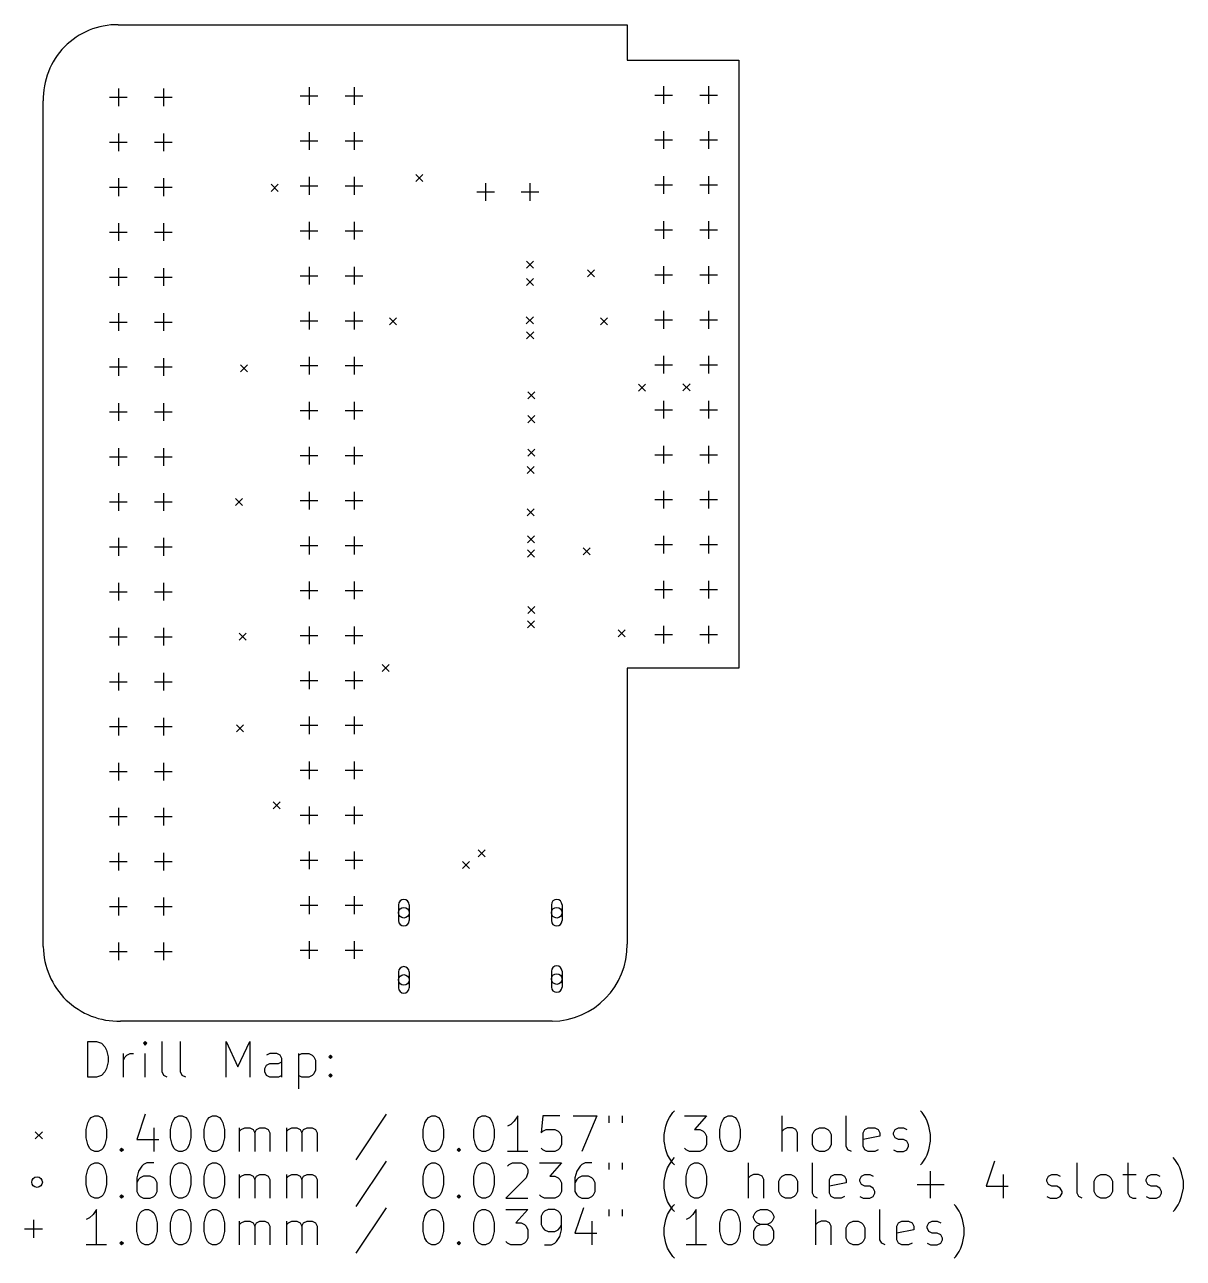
# Model space of a CAD drawing. Extents: x 102.9 to 168.4, y -143.3 to -73.6.
import ezdxf

# ---------------------------------------------------------------- set-up
doc = ezdxf.new("R2010")
doc.units = 0
doc.layers.add('BLACK', color=7, linetype='CONTINUOUS')

msp = doc.modelspace()

# ---------------------------------------------------------------- linework, layer by layer
at = {"layer": 'BLACK', "linetype": 'CONTINUOUS'}
for p, q in [((108.236, -73.6), (137, -73.6)), ((137, -73.6), (137, -75.6)), ((137, -75.6), (143.3, -75.6)), ((143.3, -75.6), (143.3, -109.95)), ((108.25, -77.2), (108.25, -78.2)), ((110.79, -77.2), (110.79, -78.2)), ((119.025, -77.125), (119.025, -78.125)), ((121.565, -77.125), (121.565, -78.125)), ((139.06, -77.075), (139.06, -78.075)), ((141.6, -77.075), (141.6, -78.075)), ((104, -125.686), (104, -77.908)), ((107.75, -77.7), (108.75, -77.7)), ((110.29, -77.7), (111.29, -77.7)), ((118.525, -77.625), (119.525, -77.625)), ((121.065, -77.625), (122.065, -77.625)), ((138.56, -77.575), (139.56, -77.575)), ((141.1, -77.575), (142.1, -77.575)), ((108.25, -79.74), (108.25, -80.74)), ((110.79, -79.74), (110.79, -80.74)), ((119.025, -79.665), (119.025, -80.665)), ((121.565, -79.665), (121.565, -80.665)), ((138.56, -80.115), (139.56, -80.115)), ((139.06, -79.615), (139.06, -80.615)), ((141.1, -80.115), (142.1, -80.115)), ((141.6, -79.615), (141.6, -80.615)), ((107.75, -80.24), (108.75, -80.24)), ((110.29, -80.24), (111.29, -80.24)), ((118.525, -80.165), (119.525, -80.165)), ((121.065, -80.165), (122.065, -80.165)), ((119.025, -82.205), (119.025, -83.205)), ((121.565, -82.205), (121.565, -83.205)), ((125.049, -82.059), (125.449, -82.459)), ((125.449, -82.059), (125.049, -82.459)), ((139.06, -82.155), (139.06, -83.155)), ((141.6, -82.155), (141.6, -83.155)), ((107.75, -82.78), (108.75, -82.78)), ((108.25, -82.28), (108.25, -83.28)), ((110.29, -82.78), (111.29, -82.78)), ((110.79, -82.28), (110.79, -83.28)), ((116.879, -82.616), (117.279, -83.016)), ((117.279, -82.616), (116.879, -83.016)), ((118.525, -82.705), (119.525, -82.705)), ((121.065, -82.705), (122.065, -82.705)), ((129, -82.55), (129, -83.55)), ((131.5, -82.55), (131.5, -83.55)), ((138.56, -82.655), (139.56, -82.655)), ((141.1, -82.655), (142.1, -82.655)), ((128.5, -83.05), (129.5, -83.05)), ((131, -83.05), (132, -83.05)), ((108.25, -84.82), (108.25, -85.82)), ((110.79, -84.82), (110.79, -85.82)), ((119.025, -84.745), (119.025, -85.745)), ((121.565, -84.745), (121.565, -85.745)), ((139.06, -84.695), (139.06, -85.695)), ((141.6, -84.695), (141.6, -85.695)), ((107.75, -85.32), (108.75, -85.32)), ((110.29, -85.32), (111.29, -85.32)), ((118.525, -85.245), (119.525, -85.245)), ((121.065, -85.245), (122.065, -85.245)), ((138.56, -85.195), (139.56, -85.195)), ((141.1, -85.195), (142.1, -85.195)), ((131.302, -86.958), (131.702, -87.358)), ((131.702, -86.958), (131.302, -87.358)), ((108.25, -87.36), (108.25, -88.36)), ((110.79, -87.36), (110.79, -88.36)), ((118.525, -87.785), (119.525, -87.785)), ((119.025, -87.285), (119.025, -88.285)), ((121.065, -87.785), (122.065, -87.785)), ((121.565, -87.285), (121.565, -88.285)), ((134.76, -87.448), (135.16, -87.848)), ((135.16, -87.448), (134.76, -87.848)), ((138.56, -87.735), (139.56, -87.735)), ((139.06, -87.235), (139.06, -88.235)), ((141.1, -87.735), (142.1, -87.735)), ((141.6, -87.235), (141.6, -88.235)), ((107.75, -87.86), (108.75, -87.86)), ((110.29, -87.86), (111.29, -87.86)), ((131.302, -87.932), (131.702, -88.332)), ((131.702, -87.932), (131.302, -88.332)), ((108.25, -89.9), (108.25, -90.9)), ((110.79, -89.9), (110.79, -90.9)), ((119.025, -89.825), (119.025, -90.825)), ((121.565, -89.825), (121.565, -90.825)), ((139.06, -89.775), (139.06, -90.775)), ((141.6, -89.775), (141.6, -90.775)), ((107.75, -90.4), (108.75, -90.4)), ((110.29, -90.4), (111.29, -90.4)), ((118.525, -90.325), (119.525, -90.325)), ((121.065, -90.325), (122.065, -90.325)), ((123.563, -90.162), (123.963, -90.562)), ((123.963, -90.162), (123.563, -90.562)), ((131.299, -90.1), (131.699, -90.5)), ((131.699, -90.1), (131.299, -90.5)), ((135.482, -90.164), (135.882, -90.564)), ((135.882, -90.164), (135.482, -90.564)), ((138.56, -90.275), (139.56, -90.275)), ((141.1, -90.275), (142.1, -90.275)), ((131.314, -90.949), (131.714, -91.349)), ((131.714, -90.949), (131.314, -91.349)), ((108.25, -92.44), (108.25, -93.44)), ((110.79, -92.44), (110.79, -93.44)), ((119.025, -92.365), (119.025, -93.365)), ((121.565, -92.365), (121.565, -93.365)), ((139.06, -92.315), (139.06, -93.315)), ((141.6, -92.315), (141.6, -93.315)), ((107.75, -92.94), (108.75, -92.94)), ((110.29, -92.94), (111.29, -92.94)), ((115.138, -92.817), (115.538, -93.217)), ((115.538, -92.817), (115.138, -93.217)), ((118.525, -92.865), (119.525, -92.865)), ((121.065, -92.865), (122.065, -92.865)), ((138.56, -92.815), (139.56, -92.815)), ((141.1, -92.815), (142.1, -92.815)), ((137.637, -93.903), (138.037, -94.303)), ((138.037, -93.903), (137.637, -94.303)), ((140.15, -93.894), (140.55, -94.294)), ((140.55, -93.894), (140.15, -94.294)), ((131.387, -94.344), (131.787, -94.744)), ((131.787, -94.344), (131.387, -94.744)), ((107.75, -95.48), (108.75, -95.48)), ((108.25, -94.98), (108.25, -95.98)), ((110.29, -95.48), (111.29, -95.48)), ((110.79, -94.98), (110.79, -95.98)), ((118.525, -95.405), (119.525, -95.405)), ((119.025, -94.905), (119.025, -95.905)), ((121.065, -95.405), (122.065, -95.405)), ((121.565, -94.905), (121.565, -95.905)), ((138.56, -95.355), (139.56, -95.355)), ((139.06, -94.855), (139.06, -95.855)), ((141.1, -95.355), (142.1, -95.355)), ((141.6, -94.855), (141.6, -95.855)), ((131.387, -95.688), (131.787, -96.088)), ((131.787, -95.688), (131.387, -96.088)), ((108.25, -97.52), (108.25, -98.52)), ((110.79, -97.52), (110.79, -98.52)), ((119.025, -97.445), (119.025, -98.445)), ((121.565, -97.445), (121.565, -98.445)), ((139.06, -97.395), (139.06, -98.395)), ((141.6, -97.395), (141.6, -98.395)), ((107.75, -98.02), (108.75, -98.02)), ((110.29, -98.02), (111.29, -98.02)), ((118.525, -97.945), (119.525, -97.945)), ((121.065, -97.945), (122.065, -97.945)), ((131.387, -97.587), (131.787, -97.987)), ((131.787, -97.587), (131.387, -97.987)), ((138.56, -97.895), (139.56, -97.895)), ((141.1, -97.895), (142.1, -97.895)), ((131.347, -98.556), (131.747, -98.956)), ((131.747, -98.556), (131.347, -98.956)), ((108.25, -100.06), (108.25, -101.06)), ((110.79, -100.06), (110.79, -101.06)), ((119.025, -99.985), (119.025, -100.985)), ((121.565, -99.985), (121.565, -100.985)), ((139.06, -99.935), (139.06, -100.935)), ((141.6, -99.935), (141.6, -100.935)), ((107.75, -100.56), (108.75, -100.56)), ((110.29, -100.56), (111.29, -100.56)), ((114.855, -100.368), (115.255, -100.768)), ((115.255, -100.368), (114.855, -100.768)), ((118.525, -100.485), (119.525, -100.485)), ((121.065, -100.485), (122.065, -100.485)), ((131.342, -100.946), (131.742, -101.346)), ((131.742, -100.946), (131.342, -101.346)), ((138.56, -100.435), (139.56, -100.435)), ((141.1, -100.435), (142.1, -100.435)), ((107.75, -103.1), (108.75, -103.1)), ((108.25, -102.6), (108.25, -103.6)), ((110.29, -103.1), (111.29, -103.1)), ((110.79, -102.6), (110.79, -103.6)), ((118.525, -103.025), (119.525, -103.025)), ((119.025, -102.525), (119.025, -103.525)), ((121.065, -103.025), (122.065, -103.025)), ((121.565, -102.525), (121.565, -103.525)), ((131.361, -102.474), (131.761, -102.874)), ((131.761, -102.474), (131.361, -102.874)), ((138.56, -102.975), (139.56, -102.975)), ((139.06, -102.475), (139.06, -103.475)), ((141.1, -102.975), (142.1, -102.975)), ((141.6, -102.475), (141.6, -103.475)), ((131.361, -103.277), (131.761, -103.677)), ((131.761, -103.277), (131.361, -103.677)), ((134.514, -103.159), (134.914, -103.559)), ((134.914, -103.159), (134.514, -103.559)), ((108.25, -105.14), (108.25, -106.14)), ((110.79, -105.14), (110.79, -106.14)), ((119.025, -105.065), (119.025, -106.065)), ((121.565, -105.065), (121.565, -106.065)), ((139.06, -105.015), (139.06, -106.015)), ((141.6, -105.015), (141.6, -106.015)), ((107.75, -105.64), (108.75, -105.64)), ((110.29, -105.64), (111.29, -105.64)), ((118.525, -105.565), (119.525, -105.565)), ((121.065, -105.565), (122.065, -105.565)), ((138.56, -105.515), (139.56, -105.515)), ((141.1, -105.515), (142.1, -105.515)), ((131.379, -106.465), (131.779, -106.865)), ((131.779, -106.465), (131.379, -106.865)), ((131.36, -107.277), (131.76, -107.677)), ((131.76, -107.277), (131.36, -107.677)), ((108.25, -107.68), (108.25, -108.68)), ((110.79, -107.68), (110.79, -108.68)), ((115.064, -107.978), (115.464, -108.378)), ((115.464, -107.978), (115.064, -108.378)), ((119.025, -107.605), (119.025, -108.605)), ((121.565, -107.605), (121.565, -108.605)), ((136.484, -107.789), (136.884, -108.189)), ((136.884, -107.789), (136.484, -108.189)), ((139.06, -107.555), (139.06, -108.555)), ((141.6, -107.555), (141.6, -108.555)), ((107.75, -108.18), (108.75, -108.18)), ((110.29, -108.18), (111.29, -108.18)), ((118.525, -108.105), (119.525, -108.105)), ((121.065, -108.105), (122.065, -108.105)), ((138.56, -108.055), (139.56, -108.055)), ((141.1, -108.055), (142.1, -108.055)), ((123.152, -109.741), (123.552, -110.141)), ((123.552, -109.741), (123.152, -110.141)), ((143.3, -109.95), (137, -109.95)), ((137, -109.95), (137, -125.55)), ((107.75, -110.72), (108.75, -110.72)), ((108.25, -110.22), (108.25, -111.22)), ((110.29, -110.72), (111.29, -110.72)), ((110.79, -110.22), (110.79, -111.22)), ((118.525, -110.645), (119.525, -110.645)), ((119.025, -110.145), (119.025, -111.145)), ((121.065, -110.645), (122.065, -110.645)), ((121.565, -110.145), (121.565, -111.145)), ((108.25, -112.76), (108.25, -113.76)), ((110.79, -112.76), (110.79, -113.76)), ((119.025, -112.685), (119.025, -113.685)), ((121.565, -112.685), (121.565, -113.685)), ((107.75, -113.26), (108.75, -113.26)), ((110.29, -113.26), (111.29, -113.26)), ((114.919, -113.152), (115.319, -113.552)), ((115.319, -113.152), (114.919, -113.552)), ((118.525, -113.185), (119.525, -113.185)), ((121.065, -113.185), (122.065, -113.185)), ((108.25, -115.3), (108.25, -116.3)), ((110.79, -115.3), (110.79, -116.3)), ((119.025, -115.225), (119.025, -116.225)), ((121.565, -115.225), (121.565, -116.225)), ((107.75, -115.8), (108.75, -115.8)), ((110.29, -115.8), (111.29, -115.8)), ((118.525, -115.725), (119.525, -115.725)), ((121.065, -115.725), (122.065, -115.725)), ((116.992, -117.5), (117.392, -117.9)), ((117.392, -117.5), (116.992, -117.9)), ((119.025, -117.765), (119.025, -118.765)), ((121.565, -117.765), (121.565, -118.765)), ((107.75, -118.34), (108.75, -118.34)), ((108.25, -117.84), (108.25, -118.84)), ((110.29, -118.34), (111.29, -118.34)), ((110.79, -117.84), (110.79, -118.84)), ((118.525, -118.265), (119.525, -118.265)), ((121.065, -118.265), (122.065, -118.265)), ((108.25, -120.38), (108.25, -121.38)), ((110.79, -120.38), (110.79, -121.38)), ((119.025, -120.305), (119.025, -121.305)), ((121.565, -120.305), (121.565, -121.305)), ((128.571, -120.21), (128.971, -120.61)), ((128.971, -120.21), (128.571, -120.61)), ((107.75, -120.88), (108.75, -120.88)), ((110.29, -120.88), (111.29, -120.88)), ((118.525, -120.805), (119.525, -120.805)), ((121.065, -120.805), (122.065, -120.805)), ((127.69, -120.869), (128.09, -121.269)), ((128.09, -120.869), (127.69, -121.269)), ((108.25, -122.92), (108.25, -123.92)), ((110.79, -122.92), (110.79, -123.92)), ((118.525, -123.345), (119.525, -123.345)), ((119.025, -122.845), (119.025, -123.845)), ((121.065, -123.345), (122.065, -123.345)), ((121.565, -122.845), (121.565, -123.845)), ((124.078, -123.321), (124.078, -124.221)), ((124.678, -123.321), (124.678, -124.221)), ((132.718, -123.321), (132.718, -124.221)), ((133.318, -123.321), (133.318, -124.221)), ((107.75, -123.42), (108.75, -123.42)), ((110.29, -123.42), (111.29, -123.42)), ((119.025, -125.385), (119.025, -126.385)), ((121.565, -125.385), (121.565, -126.385)), ((107.75, -125.96), (108.75, -125.96)), ((108.25, -125.46), (108.25, -126.46)), ((110.29, -125.96), (111.29, -125.96)), ((110.79, -125.46), (110.79, -126.46)), ((118.525, -125.885), (119.525, -125.885)), ((121.065, -125.885), (122.065, -125.885)), ((124.078, -127.119), (124.078, -128.019)), ((124.678, -127.119), (124.678, -128.019)), ((132.718, -127.07), (132.718, -127.97)), ((133.318, -127.07), (133.318, -127.97)), ((132.75, -129.9), (108.362, -129.9)), ((106.525, -133.056), (106.525, -131.056)), ((106.525, -131.056), (107.001, -131.056)), ((107.001, -131.056), (107.286, -131.151)), ((107.286, -131.151), (107.477, -131.342)), ((107.477, -131.342), (107.572, -131.532)), ((107.572, -131.532), (107.667, -131.913)), ((108.525, -133.056), (108.525, -131.723)), ((108.715, -131.818), (108.905, -131.723)), ((108.905, -131.723), (109.096, -131.723)), ((109.763, -131.056), (109.667, -131.151)), ((109.667, -131.151), (109.763, -131.247)), ((109.858, -131.151), (109.763, -131.056)), ((109.763, -131.056), (109.763, -131.247)), ((109.763, -131.247), (109.858, -131.151)), ((109.763, -133.056), (109.763, -131.723)), ((110.715, -132.77), (110.715, -131.056)), ((111.763, -132.77), (111.763, -131.056)), ((114.334, -133.056), (114.334, -131.056)), ((114.334, -131.056), (115.001, -132.485)), ((115.001, -132.485), (115.667, -131.056)), ((115.667, -131.056), (115.667, -133.056)), ((116.81, -131.723), (116.62, -131.818)), ((117.191, -131.723), (116.81, -131.723)), ((117.382, -131.818), (117.191, -131.723)), ((118.429, -131.723), (118.429, -133.723)), ((118.429, -131.818), (118.62, -131.723)), ((118.62, -131.723), (119.001, -131.723)), ((119.001, -131.723), (119.191, -131.818)), ((107.667, -132.199), (107.572, -132.58)), ((107.667, -131.913), (107.667, -132.199)), ((108.525, -132.104), (108.62, -131.913)), ((108.62, -131.913), (108.715, -131.818)), ((116.525, -132.58), (116.62, -132.389)), ((116.62, -132.389), (116.81, -132.294)), ((116.81, -132.294), (117.286, -132.294)), ((117.286, -132.294), (117.477, -132.199)), ((117.477, -132.008), (117.382, -131.818)), ((117.477, -133.056), (117.477, -132.008)), ((119.191, -131.818), (119.286, -131.913)), ((119.286, -131.913), (119.382, -132.104)), ((119.382, -132.104), (119.382, -132.675)), ((120.144, -131.913), (120.239, -131.818)), ((120.239, -132.008), (120.144, -131.913)), ((120.239, -131.818), (120.334, -131.913)), ((120.239, -131.818), (120.239, -132.008)), ((120.334, -131.913), (120.239, -132.008)), ((107.001, -133.056), (106.525, -133.056)), ((107.286, -132.961), (107.001, -133.056)), ((107.477, -132.77), (107.286, -132.961)), ((107.572, -132.58), (107.477, -132.77)), ((110.81, -132.961), (110.715, -132.77)), ((111.001, -133.056), (110.81, -132.961)), ((111.858, -132.961), (111.763, -132.77)), ((112.048, -133.056), (111.858, -132.961)), ((116.525, -132.77), (116.525, -132.58)), ((116.62, -132.961), (116.525, -132.77)), ((116.81, -133.056), (116.62, -132.961)), ((117.286, -133.056), (116.81, -133.056)), ((117.477, -132.961), (117.286, -133.056)), ((118.62, -133.056), (118.429, -132.961)), ((119.001, -133.056), (118.62, -133.056)), ((119.191, -132.961), (119.001, -133.056)), ((119.286, -132.866), (119.191, -132.961)), ((119.382, -132.675), (119.286, -132.866)), ((120.144, -132.961), (120.239, -132.866)), ((120.239, -133.056), (120.144, -132.961)), ((120.239, -132.866), (120.334, -132.961)), ((120.239, -132.866), (120.239, -133.056)), ((120.334, -132.961), (120.239, -133.056)), ((109.763, -135.161), (109.286, -136.589)), ((123.382, -135.161), (121.667, -137.732)), ((139.382, -135.351), (139.572, -135.066)), ((139.572, -135.066), (139.667, -134.97)), ((153.667, -135.066), (153.572, -134.97)), ((153.858, -135.351), (153.667, -135.066)), ((106.429, -136.018), (106.525, -135.637)), ((106.525, -135.637), (106.62, -135.447)), ((106.62, -135.447), (106.715, -135.351)), ((106.715, -135.351), (106.905, -135.256)), ((106.905, -135.256), (107.096, -135.256)), ((107.096, -135.256), (107.286, -135.351)), ((107.286, -135.351), (107.382, -135.447)), ((107.382, -135.447), (107.477, -135.637)), ((107.477, -135.637), (107.572, -136.018)), ((111.191, -136.018), (111.286, -135.637)), ((111.286, -135.637), (111.382, -135.447)), ((111.382, -135.447), (111.477, -135.351)), ((111.477, -135.351), (111.667, -135.256)), ((111.667, -135.256), (111.858, -135.256)), ((111.858, -135.256), (112.048, -135.351)), ((112.048, -135.351), (112.144, -135.447)), ((112.144, -135.447), (112.239, -135.637)), ((112.239, -135.637), (112.334, -136.018)), ((113.096, -136.018), (113.191, -135.637)), ((113.191, -135.637), (113.286, -135.447)), ((113.286, -135.447), (113.382, -135.351)), ((113.382, -135.351), (113.572, -135.256)), ((113.572, -135.256), (113.763, -135.256)), ((113.763, -135.256), (113.953, -135.351)), ((113.953, -135.351), (114.048, -135.447)), ((114.048, -135.447), (114.144, -135.637)), ((114.144, -135.637), (114.239, -136.018)), ((125.477, -136.018), (125.572, -135.637)), ((125.572, -135.637), (125.667, -135.447)), ((125.667, -135.447), (125.763, -135.351)), ((125.763, -135.351), (125.953, -135.256)), ((125.953, -135.256), (126.144, -135.256)), ((126.144, -135.256), (126.334, -135.351)), ((126.334, -135.351), (126.429, -135.447)), ((126.429, -135.447), (126.525, -135.637)), ((126.525, -135.637), (126.62, -136.018)), ((128.334, -136.018), (128.429, -135.637)), ((128.429, -135.637), (128.525, -135.447)), ((128.525, -135.447), (128.62, -135.351)), ((128.62, -135.351), (128.81, -135.256)), ((128.81, -135.256), (129.001, -135.256)), ((129.001, -135.256), (129.191, -135.351)), ((129.191, -135.351), (129.286, -135.447)), ((129.286, -135.447), (129.382, -135.637)), ((129.382, -135.637), (129.477, -136.018)), ((130.429, -135.732), (130.239, -135.827)), ((130.62, -135.542), (130.429, -135.732)), ((130.81, -135.256), (130.62, -135.542)), ((130.81, -137.256), (130.81, -135.256)), ((132.239, -135.256), (132.144, -136.208)), ((133.191, -135.256), (132.239, -135.256)), ((133.953, -135.256), (135.286, -135.256)), ((135.286, -135.256), (134.429, -137.256)), ((135.953, -135.256), (135.953, -135.637)), ((136.715, -135.256), (136.715, -135.637)), ((139.096, -136.304), (139.191, -135.827)), ((139.191, -135.827), (139.286, -135.542)), ((139.286, -135.542), (139.382, -135.351)), ((140.239, -135.256), (141.477, -135.256)), ((141.477, -135.256), (140.81, -136.018)), ((142.239, -136.018), (142.334, -135.637)), ((142.334, -135.637), (142.429, -135.447)), ((142.429, -135.447), (142.525, -135.351)), ((142.525, -135.351), (142.715, -135.256)), ((142.715, -135.256), (142.905, -135.256)), ((142.905, -135.256), (143.096, -135.351)), ((143.096, -135.351), (143.191, -135.447)), ((143.191, -135.447), (143.286, -135.637)), ((143.286, -135.637), (143.382, -136.018)), ((145.763, -137.256), (145.763, -135.256)), ((149.382, -136.97), (149.382, -135.256)), ((153.953, -135.542), (153.858, -135.351)), ((154.048, -135.827), (153.953, -135.542)), ((154.144, -136.304), (154.048, -135.827)), ((103.548, -136.151), (103.948, -136.551)), ((103.948, -136.151), (103.548, -136.551)), ((106.429, -136.494), (106.429, -136.018)), ((106.525, -136.875), (106.429, -136.494)), ((107.572, -136.494), (107.477, -136.875)), ((107.572, -136.018), (107.572, -136.494)), ((109.286, -136.589), (110.525, -136.589)), ((110.239, -135.923), (110.239, -137.256)), ((111.191, -136.494), (111.191, -136.018)), ((111.286, -136.875), (111.191, -136.494)), ((112.334, -136.494), (112.239, -136.875)), ((112.334, -136.018), (112.334, -136.494)), ((113.096, -136.494), (113.096, -136.018)), ((113.191, -136.875), (113.096, -136.494)), ((114.239, -136.494), (114.144, -136.875)), ((114.239, -136.018), (114.239, -136.494)), ((115.096, -137.256), (115.096, -135.923)), ((115.096, -136.113), (115.191, -136.018)), ((115.191, -136.018), (115.382, -135.923)), ((115.382, -135.923), (115.667, -135.923)), ((115.667, -135.923), (115.858, -136.018)), ((115.858, -136.018), (115.953, -136.208)), ((115.953, -136.208), (116.048, -136.018)), ((115.953, -136.208), (115.953, -137.256)), ((116.048, -136.018), (116.239, -135.923)), ((116.239, -135.923), (116.525, -135.923)), ((116.525, -135.923), (116.715, -136.018)), ((116.715, -136.018), (116.81, -136.208)), ((116.81, -136.208), (116.81, -137.256)), ((117.763, -137.256), (117.763, -135.923)), ((117.763, -136.113), (117.858, -136.018)), ((117.858, -136.018), (118.048, -135.923)), ((118.048, -135.923), (118.334, -135.923)), ((118.334, -135.923), (118.525, -136.018)), ((118.525, -136.018), (118.62, -136.208)), ((118.62, -136.208), (118.715, -136.018)), ((118.62, -136.208), (118.62, -137.256)), ((118.715, -136.018), (118.905, -135.923)), ((118.905, -135.923), (119.191, -135.923)), ((119.191, -135.923), (119.382, -136.018)), ((119.382, -136.018), (119.477, -136.208)), ((119.477, -136.208), (119.477, -137.256)), ((125.477, -136.494), (125.477, -136.018)), ((125.572, -136.875), (125.477, -136.494)), ((126.62, -136.494), (126.525, -136.875)), ((126.62, -136.018), (126.62, -136.494)), ((128.334, -136.494), (128.334, -136.018)), ((128.429, -136.875), (128.334, -136.494)), ((129.477, -136.494), (129.382, -136.875)), ((129.477, -136.018), (129.477, -136.494)), ((132.144, -136.208), (132.239, -136.113)), ((132.239, -136.113), (132.429, -136.018)), ((132.429, -136.018), (132.905, -136.018)), ((132.905, -136.018), (133.096, -136.113)), ((133.096, -136.113), (133.191, -136.208)), ((133.191, -136.208), (133.286, -136.399)), ((133.286, -136.399), (133.286, -136.875)), ((139.096, -136.685), (139.096, -136.304)), ((140.81, -136.018), (141.096, -136.018)), ((141.096, -136.018), (141.286, -136.113)), ((141.286, -136.113), (141.382, -136.208)), ((141.382, -136.208), (141.477, -136.399)), ((141.477, -136.399), (141.477, -136.875)), ((142.239, -136.494), (142.239, -136.018)), ((142.334, -136.875), (142.239, -136.494)), ((143.382, -136.494), (143.286, -136.875)), ((143.382, -136.018), (143.382, -136.494)), ((145.858, -136.018), (145.763, -136.113)), ((146.048, -135.923), (145.858, -136.018)), ((146.334, -135.923), (146.048, -135.923)), ((146.525, -136.018), (146.334, -135.923)), ((146.62, -136.208), (146.525, -136.018)), ((146.62, -137.256), (146.62, -136.208)), ((147.477, -136.304), (147.572, -136.113)), ((147.477, -136.875), (147.477, -136.304)), ((147.572, -136.113), (147.667, -136.018)), ((147.667, -136.018), (147.858, -135.923)), ((147.858, -135.923), (148.144, -135.923)), ((148.144, -135.923), (148.334, -136.018)), ((148.334, -136.018), (148.429, -136.113)), ((148.429, -136.113), (148.525, -136.304)), ((148.525, -136.304), (148.525, -136.875)), ((150.334, -136.208), (150.429, -136.018)), ((150.334, -136.97), (150.334, -136.208)), ((151.286, -136.399), (150.334, -136.589)), ((150.429, -136.018), (150.62, -135.923)), ((150.62, -135.923), (151.001, -135.923)), ((151.001, -135.923), (151.191, -136.018)), ((151.191, -136.018), (151.286, -136.208)), ((151.286, -136.208), (151.286, -136.399)), ((152.048, -136.208), (152.144, -136.018)), ((152.048, -136.304), (152.048, -136.208)), ((152.144, -136.494), (152.048, -136.304)), ((152.144, -136.018), (152.334, -135.923)), ((152.334, -136.589), (152.144, -136.494)), ((152.334, -135.923), (152.62, -135.923)), ((152.62, -136.589), (152.334, -136.589)), ((152.62, -135.923), (152.81, -136.018)), ((152.81, -136.685), (152.62, -136.589)), ((154.144, -136.685), (154.144, -136.304)), ((106.62, -137.066), (106.525, -136.875)), ((106.715, -137.161), (106.62, -137.066)), ((106.905, -137.256), (106.715, -137.161)), ((107.096, -137.256), (106.905, -137.256)), ((107.286, -137.161), (107.096, -137.256)), ((107.382, -137.066), (107.286, -137.161)), ((107.477, -136.875), (107.382, -137.066)), ((108.334, -137.161), (108.429, -137.066)), ((108.429, -137.256), (108.334, -137.161)), ((108.429, -137.066), (108.525, -137.161)), ((108.429, -137.066), (108.429, -137.256)), ((108.525, -137.161), (108.429, -137.256)), ((111.382, -137.066), (111.286, -136.875)), ((111.477, -137.161), (111.382, -137.066)), ((111.667, -137.256), (111.477, -137.161)), ((111.858, -137.256), (111.667, -137.256)), ((112.048, -137.161), (111.858, -137.256)), ((112.144, -137.066), (112.048, -137.161)), ((112.239, -136.875), (112.144, -137.066)), ((113.286, -137.066), (113.191, -136.875)), ((113.382, -137.161), (113.286, -137.066)), ((113.572, -137.256), (113.382, -137.161)), ((113.763, -137.256), (113.572, -137.256)), ((113.953, -137.161), (113.763, -137.256)), ((114.048, -137.066), (113.953, -137.161)), ((114.144, -136.875), (114.048, -137.066)), ((125.667, -137.066), (125.572, -136.875)), ((125.763, -137.161), (125.667, -137.066)), ((125.953, -137.256), (125.763, -137.161)), ((126.144, -137.256), (125.953, -137.256)), ((126.334, -137.161), (126.144, -137.256)), ((126.429, -137.066), (126.334, -137.161)), ((126.525, -136.875), (126.429, -137.066)), ((127.382, -137.161), (127.477, -137.066)), ((127.477, -137.256), (127.382, -137.161)), ((127.477, -137.066), (127.572, -137.161)), ((127.477, -137.066), (127.477, -137.256)), ((127.572, -137.161), (127.477, -137.256)), ((128.525, -137.066), (128.429, -136.875)), ((128.62, -137.161), (128.525, -137.066)), ((128.81, -137.256), (128.62, -137.161)), ((129.001, -137.256), (128.81, -137.256)), ((129.191, -137.161), (129.001, -137.256)), ((129.286, -137.066), (129.191, -137.161)), ((129.382, -136.875), (129.286, -137.066)), ((131.382, -137.256), (130.239, -137.256)), ((132.239, -137.161), (132.144, -137.066)), ((132.429, -137.256), (132.239, -137.161)), ((132.905, -137.256), (132.429, -137.256)), ((133.096, -137.161), (132.905, -137.256)), ((133.191, -137.066), (133.096, -137.161)), ((133.286, -136.875), (133.191, -137.066)), ((139.191, -137.161), (139.096, -136.685)), ((139.286, -137.447), (139.191, -137.161)), ((140.334, -137.161), (140.239, -137.066)), ((140.525, -137.256), (140.334, -137.161)), ((141.096, -137.256), (140.525, -137.256)), ((141.286, -137.161), (141.096, -137.256)), ((141.382, -137.066), (141.286, -137.161)), ((141.477, -136.875), (141.382, -137.066)), ((142.429, -137.066), (142.334, -136.875)), ((142.525, -137.161), (142.429, -137.066)), ((142.715, -137.256), (142.525, -137.161)), ((142.905, -137.256), (142.715, -137.256)), ((143.096, -137.161), (142.905, -137.256)), ((143.191, -137.066), (143.096, -137.161)), ((143.286, -136.875), (143.191, -137.066)), ((147.572, -137.066), (147.477, -136.875)), ((147.667, -137.161), (147.572, -137.066)), ((147.858, -137.256), (147.667, -137.161)), ((148.144, -137.256), (147.858, -137.256)), ((148.334, -137.161), (148.144, -137.256)), ((148.429, -137.066), (148.334, -137.161)), ((148.525, -136.875), (148.429, -137.066)), ((149.477, -137.161), (149.382, -136.97)), ((149.667, -137.256), (149.477, -137.161)), ((150.429, -137.161), (150.334, -136.97)), ((150.62, -137.256), (150.429, -137.161)), ((151.001, -137.256), (150.62, -137.256)), ((151.191, -137.161), (151.001, -137.256)), ((152.048, -137.161), (152.239, -137.256)), ((152.239, -137.256), (152.62, -137.256)), ((152.62, -137.256), (152.81, -137.161)), ((152.905, -136.875), (152.81, -136.685)), ((152.81, -137.161), (152.905, -136.97)), ((152.905, -136.97), (152.905, -136.875)), ((153.953, -137.447), (154.048, -137.161)), ((154.048, -137.161), (154.144, -136.685)), ((106.62, -138.087), (106.715, -137.991)), ((106.715, -137.991), (106.905, -137.896)), ((106.905, -137.896), (107.096, -137.896)), ((107.096, -137.896), (107.286, -137.991)), ((107.286, -137.991), (107.382, -138.087)), ((109.667, -137.991), (109.572, -138.087)), ((109.858, -137.896), (109.667, -137.991)), ((110.239, -137.896), (109.858, -137.896)), ((111.382, -138.087), (111.477, -137.991)), ((111.477, -137.991), (111.667, -137.896)), ((111.667, -137.896), (111.858, -137.896)), ((111.858, -137.896), (112.048, -137.991)), ((112.048, -137.991), (112.144, -138.087)), ((113.286, -138.087), (113.382, -137.991)), ((113.382, -137.991), (113.572, -137.896)), ((113.572, -137.896), (113.763, -137.896)), ((113.763, -137.896), (113.953, -137.991)), ((113.953, -137.991), (114.048, -138.087)), ((123.382, -137.801), (121.667, -140.372)), ((125.667, -138.087), (125.763, -137.991)), ((125.763, -137.991), (125.953, -137.896)), ((125.953, -137.896), (126.144, -137.896)), ((126.144, -137.896), (126.334, -137.991)), ((126.334, -137.991), (126.429, -138.087)), ((128.525, -138.087), (128.62, -137.991)), ((128.62, -137.991), (128.81, -137.896)), ((128.81, -137.896), (129.001, -137.896)), ((129.001, -137.896), (129.191, -137.991)), ((129.191, -137.991), (129.286, -138.087)), ((130.239, -138.087), (130.334, -137.991)), ((130.334, -137.991), (130.525, -137.896)), ((130.525, -137.896), (131.001, -137.896)), ((131.001, -137.896), (131.191, -137.991)), ((131.191, -137.991), (131.286, -138.087)), ((132.048, -137.896), (133.286, -137.896)), ((133.286, -137.896), (132.62, -138.658)), ((134.429, -137.991), (134.334, -138.087)), ((134.62, -137.896), (134.429, -137.991)), ((135.001, -137.896), (134.62, -137.896)), ((135.953, -137.896), (135.953, -138.277)), ((136.715, -137.896), (136.715, -138.277)), ((139.382, -137.637), (139.286, -137.447)), ((139.286, -138.182), (139.382, -137.991)), ((139.572, -137.923), (139.382, -137.637)), ((139.382, -137.991), (139.572, -137.706)), ((139.572, -137.706), (139.667, -137.61)), ((139.667, -138.018), (139.572, -137.923)), ((140.525, -138.087), (140.62, -137.991)), ((140.62, -137.991), (140.81, -137.896)), ((140.81, -137.896), (141.001, -137.896)), ((141.001, -137.896), (141.191, -137.991)), ((141.191, -137.991), (141.286, -138.087)), ((143.858, -139.896), (143.858, -137.896)), ((147.477, -139.61), (147.477, -137.896)), ((153.572, -138.018), (153.667, -137.923)), ((153.667, -137.923), (153.858, -137.637)), ((153.858, -137.637), (153.953, -137.447)), ((157.763, -137.801), (157.286, -139.229)), ((162.429, -139.61), (162.429, -137.896)), ((165.286, -137.896), (165.286, -139.61)), ((167.953, -137.706), (167.858, -137.61)), ((168.144, -137.991), (167.953, -137.706)), ((168.239, -138.182), (168.144, -137.991)), ((106.429, -138.658), (106.525, -138.277)), ((106.429, -139.134), (106.429, -138.658)), ((106.525, -138.277), (106.62, -138.087)), ((107.382, -138.087), (107.477, -138.277)), ((107.477, -138.277), (107.572, -138.658)), ((107.572, -138.658), (107.572, -139.134)), ((109.382, -138.372), (109.286, -138.753)), ((109.572, -138.087), (109.382, -138.372)), ((109.667, -138.658), (109.477, -138.753)), ((110.048, -138.658), (109.667, -138.658)), ((110.239, -138.753), (110.048, -138.658)), ((111.191, -138.658), (111.286, -138.277)), ((111.191, -139.134), (111.191, -138.658)), ((111.286, -138.277), (111.382, -138.087)), ((112.144, -138.087), (112.239, -138.277)), ((112.239, -138.277), (112.334, -138.658)), ((112.334, -138.658), (112.334, -139.134)), ((113.096, -138.658), (113.191, -138.277)), ((113.096, -139.134), (113.096, -138.658)), ((113.191, -138.277), (113.286, -138.087)), ((114.048, -138.087), (114.144, -138.277)), ((114.144, -138.277), (114.239, -138.658)), ((114.239, -138.658), (114.239, -139.134)), ((115.096, -139.896), (115.096, -138.563)), ((115.096, -138.753), (115.191, -138.658)), ((115.191, -138.658), (115.382, -138.563)), ((115.382, -138.563), (115.667, -138.563)), ((115.667, -138.563), (115.858, -138.658)), ((115.858, -138.658), (115.953, -138.848)), ((115.953, -138.848), (116.048, -138.658)), ((116.048, -138.658), (116.239, -138.563)), ((116.239, -138.563), (116.525, -138.563)), ((116.525, -138.563), (116.715, -138.658)), ((116.715, -138.658), (116.81, -138.848)), ((117.763, -139.896), (117.763, -138.563)), ((117.763, -138.753), (117.858, -138.658)), ((117.858, -138.658), (118.048, -138.563)), ((118.048, -138.563), (118.334, -138.563)), ((118.334, -138.563), (118.525, -138.658)), ((118.525, -138.658), (118.62, -138.848)), ((118.62, -138.848), (118.715, -138.658)), ((118.715, -138.658), (118.905, -138.563)), ((118.905, -138.563), (119.191, -138.563)), ((119.191, -138.563), (119.382, -138.658)), ((119.382, -138.658), (119.477, -138.848)), ((125.477, -138.658), (125.572, -138.277)), ((125.477, -139.134), (125.477, -138.658)), ((125.572, -138.277), (125.667, -138.087)), ((126.429, -138.087), (126.525, -138.277)), ((126.525, -138.277), (126.62, -138.658)), ((126.62, -138.658), (126.62, -139.134)), ((128.334, -138.658), (128.429, -138.277)), ((128.334, -139.134), (128.334, -138.658)), ((128.429, -138.277), (128.525, -138.087)), ((129.286, -138.087), (129.382, -138.277)), ((129.382, -138.277), (129.477, -138.658)), ((129.477, -138.658), (129.477, -139.134)), ((131.286, -138.087), (131.382, -138.277)), ((131.382, -138.467), (131.286, -138.753)), ((131.382, -138.277), (131.382, -138.467)), ((132.62, -138.658), (132.905, -138.658)), ((132.905, -138.658), (133.096, -138.753)), ((134.144, -138.372), (134.048, -138.753)), ((134.334, -138.087), (134.144, -138.372)), ((134.429, -138.658), (134.239, -138.753)), ((134.81, -138.658), (134.429, -138.658)), ((135.001, -138.753), (134.81, -138.658)), ((139.096, -138.944), (139.191, -138.467)), ((139.191, -138.467), (139.286, -138.182)), ((140.334, -138.658), (140.429, -138.277)), ((140.334, -139.134), (140.334, -138.658)), ((140.429, -138.277), (140.525, -138.087)), ((141.286, -138.087), (141.382, -138.277)), ((141.382, -138.277), (141.477, -138.658)), ((141.477, -138.658), (141.477, -139.134)), ((143.953, -138.658), (143.858, -138.753)), ((144.144, -138.563), (143.953, -138.658)), ((144.429, -138.563), (144.144, -138.563)), ((144.62, -138.658), (144.429, -138.563)), ((144.715, -138.848), (144.62, -138.658)), ((145.667, -138.753), (145.763, -138.658)), ((145.763, -138.658), (145.953, -138.563)), ((145.953, -138.563), (146.239, -138.563)), ((146.239, -138.563), (146.429, -138.658)), ((146.429, -138.658), (146.525, -138.753)), ((148.429, -138.848), (148.525, -138.658)), ((148.525, -138.658), (148.715, -138.563)), ((148.715, -138.563), (149.096, -138.563)), ((149.096, -138.563), (149.286, -138.658)), ((149.286, -138.658), (149.382, -138.848)), ((150.144, -138.848), (150.239, -138.658)), ((150.239, -138.658), (150.429, -138.563)), ((150.429, -138.563), (150.715, -138.563)), ((150.715, -138.563), (150.905, -138.658)), ((154.144, -139.896), (154.144, -138.372)), ((158.239, -138.563), (158.239, -139.896)), ((160.715, -138.848), (160.81, -138.658)), ((160.81, -138.658), (161.001, -138.563)), ((161.001, -138.563), (161.286, -138.563)), ((161.286, -138.563), (161.477, -138.658)), ((163.477, -138.753), (163.572, -138.658)), ((163.572, -138.658), (163.763, -138.563)), ((163.763, -138.563), (164.048, -138.563)), ((164.048, -138.563), (164.239, -138.658)), ((164.239, -138.658), (164.334, -138.753)), ((165.001, -138.563), (165.763, -138.563)), ((166.334, -138.848), (166.429, -138.658)), ((166.429, -138.658), (166.62, -138.563)), ((166.62, -138.563), (166.905, -138.563)), ((166.905, -138.563), (167.096, -138.658)), ((168.334, -138.467), (168.239, -138.182)), ((168.429, -138.944), (168.334, -138.467)), ((106.525, -139.515), (106.429, -139.134)), ((107.572, -139.134), (107.477, -139.515)), ((109.286, -138.753), (109.286, -139.515)), ((109.382, -138.848), (109.286, -139.039)), ((109.477, -138.753), (109.382, -138.848)), ((110.334, -138.848), (110.239, -138.753)), ((110.429, -139.039), (110.334, -138.848)), ((110.429, -139.515), (110.429, -139.039)), ((111.286, -139.515), (111.191, -139.134)), ((112.334, -139.134), (112.239, -139.515)), ((113.191, -139.515), (113.096, -139.134)), ((114.239, -139.134), (114.144, -139.515)), ((115.953, -138.848), (115.953, -139.896)), ((116.81, -138.848), (116.81, -139.896)), ((118.62, -138.848), (118.62, -139.896)), ((119.477, -138.848), (119.477, -139.896)), ((125.572, -139.515), (125.477, -139.134)), ((126.62, -139.134), (126.525, -139.515)), ((128.429, -139.515), (128.334, -139.134)), ((129.477, -139.134), (129.382, -139.515)), ((131.286, -138.753), (130.144, -139.896)), ((133.096, -138.753), (133.191, -138.848)), ((133.191, -138.848), (133.286, -139.039)), ((133.286, -139.039), (133.286, -139.515)), ((134.048, -138.753), (134.048, -139.515)), ((134.144, -138.848), (134.048, -139.039)), ((134.239, -138.753), (134.144, -138.848)), ((135.096, -138.848), (135.001, -138.753)), ((135.191, -139.039), (135.096, -138.848)), ((135.191, -139.515), (135.191, -139.039)), ((139.096, -139.325), (139.096, -138.944)), ((139.191, -139.801), (139.096, -139.325)), ((140.429, -139.515), (140.334, -139.134)), ((141.477, -139.134), (141.382, -139.515)), ((144.715, -139.896), (144.715, -138.848)), ((145.572, -138.944), (145.667, -138.753)), ((145.572, -139.515), (145.572, -138.944)), ((146.525, -138.753), (146.62, -138.944)), ((146.62, -138.944), (146.62, -139.515)), ((148.429, -139.61), (148.429, -138.848)), ((149.382, -139.039), (148.429, -139.229)), ((149.382, -138.848), (149.382, -139.039)), ((150.144, -138.944), (150.144, -138.848)), ((150.239, -139.134), (150.144, -138.944)), ((150.429, -139.229), (150.239, -139.134)), ((150.715, -139.229), (150.429, -139.229)), ((150.905, -139.325), (150.715, -139.229)), ((151.001, -139.515), (150.905, -139.325)), ((153.382, -139.134), (154.905, -139.134)), ((157.286, -139.229), (158.525, -139.229)), ((160.715, -138.944), (160.715, -138.848)), ((160.81, -139.134), (160.715, -138.944)), ((161.001, -139.229), (160.81, -139.134)), ((161.286, -139.229), (161.001, -139.229)), ((161.477, -139.325), (161.286, -139.229)), ((161.572, -139.515), (161.477, -139.325)), ((163.382, -138.944), (163.477, -138.753)), ((163.382, -139.515), (163.382, -138.944)), ((164.334, -138.753), (164.429, -138.944)), ((164.429, -138.944), (164.429, -139.515)), ((166.334, -138.944), (166.334, -138.848)), ((166.429, -139.134), (166.334, -138.944)), ((166.62, -139.229), (166.429, -139.134)), ((166.905, -139.229), (166.62, -139.229)), ((167.096, -139.325), (166.905, -139.229)), ((167.191, -139.515), (167.096, -139.325)), ((168.334, -139.801), (168.429, -139.325)), ((168.429, -139.325), (168.429, -138.944)), ((106.62, -139.706), (106.525, -139.515)), ((106.715, -139.801), (106.62, -139.706)), ((106.905, -139.896), (106.715, -139.801)), ((107.096, -139.896), (106.905, -139.896)), ((107.286, -139.801), (107.096, -139.896)), ((107.382, -139.706), (107.286, -139.801)), ((107.477, -139.515), (107.382, -139.706)), ((108.334, -139.801), (108.429, -139.706)), ((108.429, -139.896), (108.334, -139.801)), ((108.429, -139.706), (108.525, -139.801)), ((108.429, -139.706), (108.429, -139.896)), ((108.525, -139.801), (108.429, -139.896)), ((109.286, -139.515), (109.382, -139.706)), ((109.382, -139.706), (109.477, -139.801)), ((109.477, -139.801), (109.667, -139.896)), ((109.667, -139.896), (110.048, -139.896)), ((110.048, -139.896), (110.239, -139.801)), ((110.239, -139.801), (110.334, -139.706)), ((110.334, -139.706), (110.429, -139.515)), ((111.382, -139.706), (111.286, -139.515)), ((111.477, -139.801), (111.382, -139.706)), ((111.667, -139.896), (111.477, -139.801)), ((111.858, -139.896), (111.667, -139.896)), ((112.048, -139.801), (111.858, -139.896)), ((112.144, -139.706), (112.048, -139.801)), ((112.239, -139.515), (112.144, -139.706)), ((113.286, -139.706), (113.191, -139.515)), ((113.382, -139.801), (113.286, -139.706)), ((113.572, -139.896), (113.382, -139.801)), ((113.763, -139.896), (113.572, -139.896)), ((113.953, -139.801), (113.763, -139.896)), ((114.048, -139.706), (113.953, -139.801)), ((114.144, -139.515), (114.048, -139.706)), ((125.667, -139.706), (125.572, -139.515)), ((125.763, -139.801), (125.667, -139.706)), ((125.953, -139.896), (125.763, -139.801)), ((126.144, -139.896), (125.953, -139.896)), ((126.334, -139.801), (126.144, -139.896)), ((126.429, -139.706), (126.334, -139.801)), ((126.525, -139.515), (126.429, -139.706)), ((127.382, -139.801), (127.477, -139.706)), ((127.477, -139.896), (127.382, -139.801)), ((127.477, -139.706), (127.572, -139.801)), ((127.477, -139.706), (127.477, -139.896)), ((127.572, -139.801), (127.477, -139.896)), ((128.525, -139.706), (128.429, -139.515)), ((128.62, -139.801), (128.525, -139.706)), ((128.81, -139.896), (128.62, -139.801)), ((129.001, -139.896), (128.81, -139.896)), ((129.191, -139.801), (129.001, -139.896)), ((129.286, -139.706), (129.191, -139.801)), ((129.382, -139.515), (129.286, -139.706)), ((130.144, -139.896), (131.382, -139.896)), ((132.144, -139.801), (132.048, -139.706)), ((132.334, -139.896), (132.144, -139.801)), ((132.905, -139.896), (132.334, -139.896)), ((133.096, -139.801), (132.905, -139.896)), ((133.191, -139.706), (133.096, -139.801)), ((133.286, -139.515), (133.191, -139.706)), ((134.048, -139.515), (134.144, -139.706)), ((134.144, -139.706), (134.239, -139.801)), ((134.239, -139.801), (134.429, -139.896)), ((134.429, -139.896), (134.81, -139.896)), ((134.81, -139.896), (135.001, -139.801)), ((135.001, -139.801), (135.096, -139.706)), ((135.096, -139.706), (135.191, -139.515)), ((139.286, -140.087), (139.191, -139.801)), ((139.382, -140.277), (139.286, -140.087)), ((140.525, -139.706), (140.429, -139.515)), ((140.62, -139.801), (140.525, -139.706)), ((140.81, -139.896), (140.62, -139.801)), ((141.001, -139.896), (140.81, -139.896)), ((141.191, -139.801), (141.001, -139.896)), ((141.286, -139.706), (141.191, -139.801)), ((141.382, -139.515), (141.286, -139.706)), ((145.667, -139.706), (145.572, -139.515)), ((145.763, -139.801), (145.667, -139.706)), ((145.953, -139.896), (145.763, -139.801)), ((146.239, -139.896), (145.953, -139.896)), ((146.429, -139.801), (146.239, -139.896)), ((146.525, -139.706), (146.429, -139.801)), ((146.62, -139.515), (146.525, -139.706)), ((147.572, -139.801), (147.477, -139.61)), ((147.763, -139.896), (147.572, -139.801)), ((148.525, -139.801), (148.429, -139.61)), ((148.715, -139.896), (148.525, -139.801)), ((149.096, -139.896), (148.715, -139.896)), ((149.286, -139.801), (149.096, -139.896)), ((150.144, -139.801), (150.334, -139.896)), ((150.334, -139.896), (150.715, -139.896)), ((150.715, -139.896), (150.905, -139.801)), ((150.905, -139.801), (151.001, -139.61)), ((151.001, -139.61), (151.001, -139.515)), ((160.715, -139.801), (160.905, -139.896)), ((160.905, -139.896), (161.286, -139.896)), ((161.286, -139.896), (161.477, -139.801)), ((161.477, -139.801), (161.572, -139.61)), ((161.572, -139.61), (161.572, -139.515)), ((162.525, -139.801), (162.429, -139.61)), ((162.715, -139.896), (162.525, -139.801)), ((163.477, -139.706), (163.382, -139.515)), ((163.572, -139.801), (163.477, -139.706)), ((163.763, -139.896), (163.572, -139.801)), ((164.048, -139.896), (163.763, -139.896)), ((164.239, -139.801), (164.048, -139.896)), ((164.334, -139.706), (164.239, -139.801)), ((164.429, -139.515), (164.334, -139.706)), ((165.286, -139.61), (165.382, -139.801)), ((165.382, -139.801), (165.572, -139.896)), ((165.572, -139.896), (165.763, -139.896)), ((166.334, -139.801), (166.525, -139.896)), ((166.525, -139.896), (166.905, -139.896)), ((166.905, -139.896), (167.096, -139.801)), ((167.096, -139.801), (167.191, -139.61)), ((167.191, -139.61), (167.191, -139.515)), ((168.144, -140.277), (168.239, -140.087)), ((168.239, -140.087), (168.334, -139.801)), ((107.001, -140.536), (106.81, -140.822)), ((107.001, -142.536), (107.001, -140.536)), ((109.382, -140.917), (109.477, -140.727)), ((109.477, -140.727), (109.572, -140.631)), ((109.572, -140.631), (109.763, -140.536)), ((109.763, -140.536), (109.953, -140.536)), ((109.953, -140.536), (110.144, -140.631)), ((110.144, -140.631), (110.239, -140.727)), ((110.239, -140.727), (110.334, -140.917)), ((111.286, -140.917), (111.382, -140.727)), ((111.382, -140.727), (111.477, -140.631)), ((111.477, -140.631), (111.667, -140.536)), ((111.667, -140.536), (111.858, -140.536)), ((111.858, -140.536), (112.048, -140.631)), ((112.048, -140.631), (112.144, -140.727)), ((112.144, -140.727), (112.239, -140.917)), ((113.191, -140.917), (113.286, -140.727)), ((113.286, -140.727), (113.382, -140.631)), ((113.382, -140.631), (113.572, -140.536)), ((113.572, -140.536), (113.763, -140.536)), ((113.763, -140.536), (113.953, -140.631)), ((113.953, -140.631), (114.048, -140.727)), ((114.048, -140.727), (114.144, -140.917)), ((123.382, -140.441), (121.667, -143.012)), ((125.572, -140.917), (125.667, -140.727)), ((125.667, -140.727), (125.763, -140.631)), ((125.763, -140.631), (125.953, -140.536)), ((125.953, -140.536), (126.144, -140.536)), ((126.144, -140.536), (126.334, -140.631)), ((126.334, -140.631), (126.429, -140.727)), ((126.429, -140.727), (126.525, -140.917)), ((128.429, -140.917), (128.525, -140.727)), ((128.525, -140.727), (128.62, -140.631)), ((128.62, -140.631), (128.81, -140.536)), ((128.81, -140.536), (129.001, -140.536)), ((129.001, -140.536), (129.191, -140.631)), ((129.191, -140.631), (129.286, -140.727)), ((129.286, -140.727), (129.382, -140.917)), ((130.144, -140.536), (131.382, -140.536)), ((131.382, -140.536), (130.715, -141.298)), ((132.239, -140.727), (132.144, -140.917)), ((132.334, -140.631), (132.239, -140.727)), ((132.525, -140.536), (132.334, -140.631)), ((132.905, -140.536), (132.525, -140.536)), ((133.096, -140.631), (132.905, -140.536)), ((133.191, -140.727), (133.096, -140.631)), ((133.286, -140.917), (133.191, -140.727)), ((134.525, -140.441), (134.048, -141.869)), ((135.953, -140.536), (135.953, -140.917)), ((136.715, -140.536), (136.715, -140.917)), ((139.286, -140.822), (139.382, -140.631)), ((139.572, -140.563), (139.382, -140.277)), ((139.382, -140.631), (139.572, -140.346)), ((139.572, -140.346), (139.667, -140.25)), ((139.667, -140.658), (139.572, -140.563)), ((140.905, -140.536), (140.715, -140.822)), ((140.905, -142.536), (140.905, -140.536)), ((142.334, -140.917), (142.429, -140.727)), ((142.429, -140.727), (142.525, -140.631)), ((142.525, -140.631), (142.715, -140.536)), ((142.715, -140.536), (142.905, -140.536)), ((142.905, -140.536), (143.096, -140.631)), ((143.096, -140.631), (143.191, -140.727)), ((143.191, -140.727), (143.286, -140.917)), ((144.144, -140.917), (144.239, -140.727)), ((144.239, -140.727), (144.334, -140.631)), ((144.334, -140.631), (144.525, -140.536)), ((144.525, -140.536), (144.905, -140.536)), ((144.905, -140.536), (145.096, -140.631)), ((145.096, -140.631), (145.191, -140.727)), ((145.191, -140.727), (145.286, -140.917)), ((147.667, -142.536), (147.667, -140.536)), ((151.286, -142.25), (151.286, -140.536)), ((155.572, -140.346), (155.477, -140.25)), ((155.763, -140.631), (155.572, -140.346)), ((155.858, -140.822), (155.763, -140.631)), ((167.858, -140.658), (167.953, -140.563)), ((167.953, -140.563), (168.144, -140.277)), ((103.448, -141.131), (103.448, -142.131)), ((106.62, -141.012), (106.429, -141.107)), ((106.81, -140.822), (106.62, -141.012)), ((109.286, -141.298), (109.382, -140.917)), ((109.286, -141.774), (109.286, -141.298)), ((110.334, -140.917), (110.429, -141.298)), ((110.429, -141.298), (110.429, -141.774)), ((111.191, -141.298), (111.286, -140.917)), ((111.191, -141.774), (111.191, -141.298)), ((112.239, -140.917), (112.334, -141.298)), ((112.334, -141.298), (112.334, -141.774)), ((113.096, -141.298), (113.191, -140.917)), ((113.096, -141.774), (113.096, -141.298)), ((114.144, -140.917), (114.239, -141.298)), ((114.239, -141.298), (114.239, -141.774)), ((115.096, -142.536), (115.096, -141.203)), ((115.096, -141.393), (115.191, -141.298)), ((115.191, -141.298), (115.382, -141.203)), ((115.382, -141.203), (115.667, -141.203)), ((115.667, -141.203), (115.858, -141.298)), ((115.858, -141.298), (115.953, -141.488)), ((115.953, -141.488), (116.048, -141.298)), ((116.048, -141.298), (116.239, -141.203)), ((116.239, -141.203), (116.525, -141.203)), ((116.525, -141.203), (116.715, -141.298)), ((116.715, -141.298), (116.81, -141.488)), ((117.763, -142.536), (117.763, -141.203)), ((117.763, -141.393), (117.858, -141.298)), ((117.858, -141.298), (118.048, -141.203)), ((118.048, -141.203), (118.334, -141.203)), ((118.334, -141.203), (118.525, -141.298)), ((118.525, -141.298), (118.62, -141.488)), ((118.62, -141.488), (118.715, -141.298)), ((118.715, -141.298), (118.905, -141.203)), ((118.905, -141.203), (119.191, -141.203)), ((119.191, -141.203), (119.382, -141.298)), ((119.382, -141.298), (119.477, -141.488)), ((125.477, -141.298), (125.572, -140.917)), ((125.477, -141.774), (125.477, -141.298)), ((126.525, -140.917), (126.62, -141.298)), ((126.62, -141.298), (126.62, -141.774)), ((128.334, -141.298), (128.429, -140.917)), ((128.334, -141.774), (128.334, -141.298)), ((129.382, -140.917), (129.477, -141.298)), ((129.477, -141.298), (129.477, -141.774)), ((130.715, -141.298), (131.001, -141.298)), ((131.001, -141.298), (131.191, -141.393)), ((131.191, -141.393), (131.286, -141.488)), ((132.144, -140.917), (132.144, -141.393)), ((132.144, -141.393), (132.239, -141.584)), ((133.191, -141.584), (133.286, -141.393)), ((133.286, -141.679), (133.286, -140.917)), ((135.001, -141.203), (135.001, -142.536)), ((139.096, -141.584), (139.191, -141.107)), ((139.191, -141.107), (139.286, -140.822)), ((140.525, -141.012), (140.334, -141.107)), ((140.715, -140.822), (140.525, -141.012)), ((142.239, -141.298), (142.334, -140.917)), ((142.239, -141.774), (142.239, -141.298)), ((143.286, -140.917), (143.382, -141.298)), ((143.382, -141.298), (143.382, -141.774)), ((144.144, -141.012), (144.144, -140.917)), ((144.239, -141.203), (144.144, -141.012)), ((144.334, -141.298), (144.239, -141.203)), ((144.525, -141.393), (144.334, -141.298)), ((144.525, -141.393), (144.334, -141.488)), ((144.905, -141.393), (144.525, -141.393)), ((145.096, -141.298), (144.905, -141.393)), ((145.096, -141.488), (144.905, -141.393)), ((145.191, -141.203), (145.096, -141.298)), ((145.286, -141.012), (145.191, -141.203)), ((145.286, -140.917), (145.286, -141.012)), ((147.763, -141.298), (147.667, -141.393)), ((147.953, -141.203), (147.763, -141.298)), ((148.239, -141.203), (147.953, -141.203)), ((148.429, -141.298), (148.239, -141.203)), ((148.525, -141.488), (148.429, -141.298)), ((149.382, -141.584), (149.477, -141.393)), ((149.477, -141.393), (149.572, -141.298)), ((149.572, -141.298), (149.763, -141.203)), ((149.763, -141.203), (150.048, -141.203)), ((150.048, -141.203), (150.239, -141.298)), ((150.239, -141.298), (150.334, -141.393)), ((150.334, -141.393), (150.429, -141.584)), ((152.239, -141.488), (152.334, -141.298)), ((152.334, -141.298), (152.525, -141.203)), ((152.525, -141.203), (152.905, -141.203)), ((152.905, -141.203), (153.096, -141.298)), ((153.096, -141.298), (153.191, -141.488)), ((153.953, -141.488), (154.048, -141.298)), ((154.048, -141.298), (154.239, -141.203)), ((154.239, -141.203), (154.525, -141.203)), ((154.525, -141.203), (154.715, -141.298)), ((155.953, -141.107), (155.858, -140.822)), ((156.048, -141.584), (155.953, -141.107)), ((102.948, -141.631), (103.948, -141.631)), ((109.382, -142.155), (109.286, -141.774)), ((109.477, -142.346), (109.382, -142.155)), ((110.334, -142.155), (110.239, -142.346)), ((110.429, -141.774), (110.334, -142.155)), ((111.286, -142.155), (111.191, -141.774)), ((111.382, -142.346), (111.286, -142.155)), ((112.239, -142.155), (112.144, -142.346)), ((112.334, -141.774), (112.239, -142.155)), ((113.191, -142.155), (113.096, -141.774)), ((113.286, -142.346), (113.191, -142.155)), ((114.144, -142.155), (114.048, -142.346)), ((114.239, -141.774), (114.144, -142.155)), ((115.953, -141.488), (115.953, -142.536)), ((116.81, -141.488), (116.81, -142.536)), ((118.62, -141.488), (118.62, -142.536)), ((119.477, -141.488), (119.477, -142.536)), ((125.572, -142.155), (125.477, -141.774)), ((125.667, -142.346), (125.572, -142.155)), ((126.525, -142.155), (126.429, -142.346)), ((126.62, -141.774), (126.525, -142.155)), ((128.429, -142.155), (128.334, -141.774)), ((128.525, -142.346), (128.429, -142.155)), ((129.382, -142.155), (129.286, -142.346)), ((129.477, -141.774), (129.382, -142.155)), ((131.286, -141.488), (131.382, -141.679)), ((131.382, -142.155), (131.286, -142.346)), ((131.382, -141.679), (131.382, -142.155)), ((132.239, -141.584), (132.334, -141.679)), ((132.334, -141.679), (132.525, -141.774)), ((132.525, -141.774), (132.905, -141.774)), ((132.905, -141.774), (133.096, -141.679)), ((133.001, -142.346), (133.191, -142.06)), ((133.096, -141.679), (133.191, -141.584)), ((133.191, -142.06), (133.286, -141.679)), ((134.048, -141.869), (135.286, -141.869)), ((139.096, -141.965), (139.096, -141.584)), ((139.191, -142.441), (139.096, -141.965)), ((142.334, -142.155), (142.239, -141.774)), ((142.429, -142.346), (142.334, -142.155)), ((143.286, -142.155), (143.191, -142.346)), ((143.382, -141.774), (143.286, -142.155)), ((144.239, -141.584), (144.144, -141.774)), ((144.144, -141.774), (144.144, -142.155)), ((144.144, -142.155), (144.239, -142.346)), ((144.334, -141.488), (144.239, -141.584)), ((145.191, -141.584), (145.096, -141.488)), ((145.286, -141.774), (145.191, -141.584)), ((145.191, -142.346), (145.286, -142.155)), ((145.286, -142.155), (145.286, -141.774)), ((148.525, -142.536), (148.525, -141.488)), ((149.382, -142.155), (149.382, -141.584)), ((149.477, -142.346), (149.382, -142.155)), ((150.429, -142.155), (150.334, -142.346)), ((150.429, -141.584), (150.429, -142.155)), ((152.239, -142.25), (152.239, -141.488)), ((153.191, -141.679), (152.239, -141.869)), ((153.191, -141.488), (153.191, -141.679)), ((153.953, -141.584), (153.953, -141.488)), ((154.048, -141.774), (153.953, -141.584)), ((154.239, -141.869), (154.048, -141.774)), ((154.525, -141.869), (154.239, -141.869)), ((154.715, -141.965), (154.525, -141.869)), ((154.81, -142.155), (154.715, -141.965)), ((154.81, -142.25), (154.81, -142.155)), ((155.953, -142.441), (156.048, -141.965)), ((156.048, -141.965), (156.048, -141.584)), ((107.572, -142.536), (106.429, -142.536)), ((108.334, -142.441), (108.429, -142.346)), ((108.429, -142.536), (108.334, -142.441)), ((108.429, -142.346), (108.525, -142.441)), ((108.429, -142.346), (108.429, -142.536)), ((108.525, -142.441), (108.429, -142.536)), ((109.572, -142.441), (109.477, -142.346)), ((109.763, -142.536), (109.572, -142.441)), ((109.953, -142.536), (109.763, -142.536)), ((110.144, -142.441), (109.953, -142.536)), ((110.239, -142.346), (110.144, -142.441)), ((111.477, -142.441), (111.382, -142.346)), ((111.667, -142.536), (111.477, -142.441)), ((111.858, -142.536), (111.667, -142.536)), ((112.048, -142.441), (111.858, -142.536)), ((112.144, -142.346), (112.048, -142.441)), ((113.382, -142.441), (113.286, -142.346)), ((113.572, -142.536), (113.382, -142.441)), ((113.763, -142.536), (113.572, -142.536)), ((113.953, -142.441), (113.763, -142.536)), ((114.048, -142.346), (113.953, -142.441)), ((125.763, -142.441), (125.667, -142.346)), ((125.953, -142.536), (125.763, -142.441)), ((126.144, -142.536), (125.953, -142.536)), ((126.334, -142.441), (126.144, -142.536)), ((126.429, -142.346), (126.334, -142.441)), ((127.382, -142.441), (127.477, -142.346)), ((127.477, -142.536), (127.382, -142.441)), ((127.477, -142.346), (127.572, -142.441)), ((127.477, -142.346), (127.477, -142.536)), ((127.572, -142.441), (127.477, -142.536)), ((128.62, -142.441), (128.525, -142.346)), ((128.81, -142.536), (128.62, -142.441)), ((129.001, -142.536), (128.81, -142.536)), ((129.191, -142.441), (129.001, -142.536)), ((129.286, -142.346), (129.191, -142.441)), ((130.239, -142.441), (130.144, -142.346)), ((130.429, -142.536), (130.239, -142.441)), ((131.001, -142.536), (130.429, -142.536)), ((131.191, -142.441), (131.001, -142.536)), ((131.286, -142.346), (131.191, -142.441)), ((132.334, -142.536), (132.715, -142.536)), ((132.715, -142.536), (132.905, -142.441)), ((132.905, -142.441), (133.001, -142.346)), ((139.286, -142.727), (139.191, -142.441)), ((139.382, -142.917), (139.286, -142.727)), ((141.477, -142.536), (140.334, -142.536)), ((142.525, -142.441), (142.429, -142.346)), ((142.715, -142.536), (142.525, -142.441)), ((142.905, -142.536), (142.715, -142.536)), ((143.096, -142.441), (142.905, -142.536)), ((143.191, -142.346), (143.096, -142.441)), ((144.239, -142.346), (144.334, -142.441)), ((144.334, -142.441), (144.525, -142.536)), ((144.525, -142.536), (144.905, -142.536)), ((144.905, -142.536), (145.096, -142.441)), ((145.096, -142.441), (145.191, -142.346)), ((149.572, -142.441), (149.477, -142.346)), ((149.763, -142.536), (149.572, -142.441)), ((150.048, -142.536), (149.763, -142.536)), ((150.239, -142.441), (150.048, -142.536)), ((150.334, -142.346), (150.239, -142.441)), ((151.382, -142.441), (151.286, -142.25)), ((151.572, -142.536), (151.382, -142.441)), ((152.334, -142.441), (152.239, -142.25)), ((152.525, -142.536), (152.334, -142.441)), ((152.905, -142.536), (152.525, -142.536)), ((153.096, -142.441), (152.905, -142.536)), ((153.953, -142.441), (154.144, -142.536)), ((154.144, -142.536), (154.525, -142.536)), ((154.525, -142.536), (154.715, -142.441)), ((154.715, -142.441), (154.81, -142.25)), ((155.763, -142.917), (155.858, -142.727)), ((155.858, -142.727), (155.953, -142.441)), ((139.572, -143.203), (139.382, -142.917)), ((139.667, -143.298), (139.572, -143.203)), ((155.477, -143.298), (155.572, -143.203)), ((155.572, -143.203), (155.763, -142.917))]:
    msp.add_line(p, q, dxfattribs=at)
at = {"layer": 'BLACK'}
for centre in [(124.378, -123.771), (133.018, -123.771), (124.378, -127.569), (133.018, -127.52), (103.648, -138.991)]:
    msp.add_circle(centre, 0.3, dxfattribs=at)
for centre, radius, start, end in [((108.189, -77.79), 4.19, -270.642, -178.389), ((124.378, -123.321), 0.3, 0, 180), ((133.018, -123.321), 0.3, 0, 180), ((124.378, -124.221), 0.3, 180, 360), ((133.018, -124.221), 0.3, 180, 360), ((108.257, -125.644), 4.257, -179.447, -88.5874), ((132.698, -125.598), 4.303, -89.3027, 0.63505), ((124.378, -127.119), 0.3, 0, 180), ((133.018, -127.07), 0.3, 0, 180), ((124.378, -128.019), 0.3, 180, 360), ((133.018, -127.97), 0.3, 180, 360)]:
    msp.add_arc(centre, radius, start, end, dxfattribs=at)

doc.saveas('drawing.dxf')
